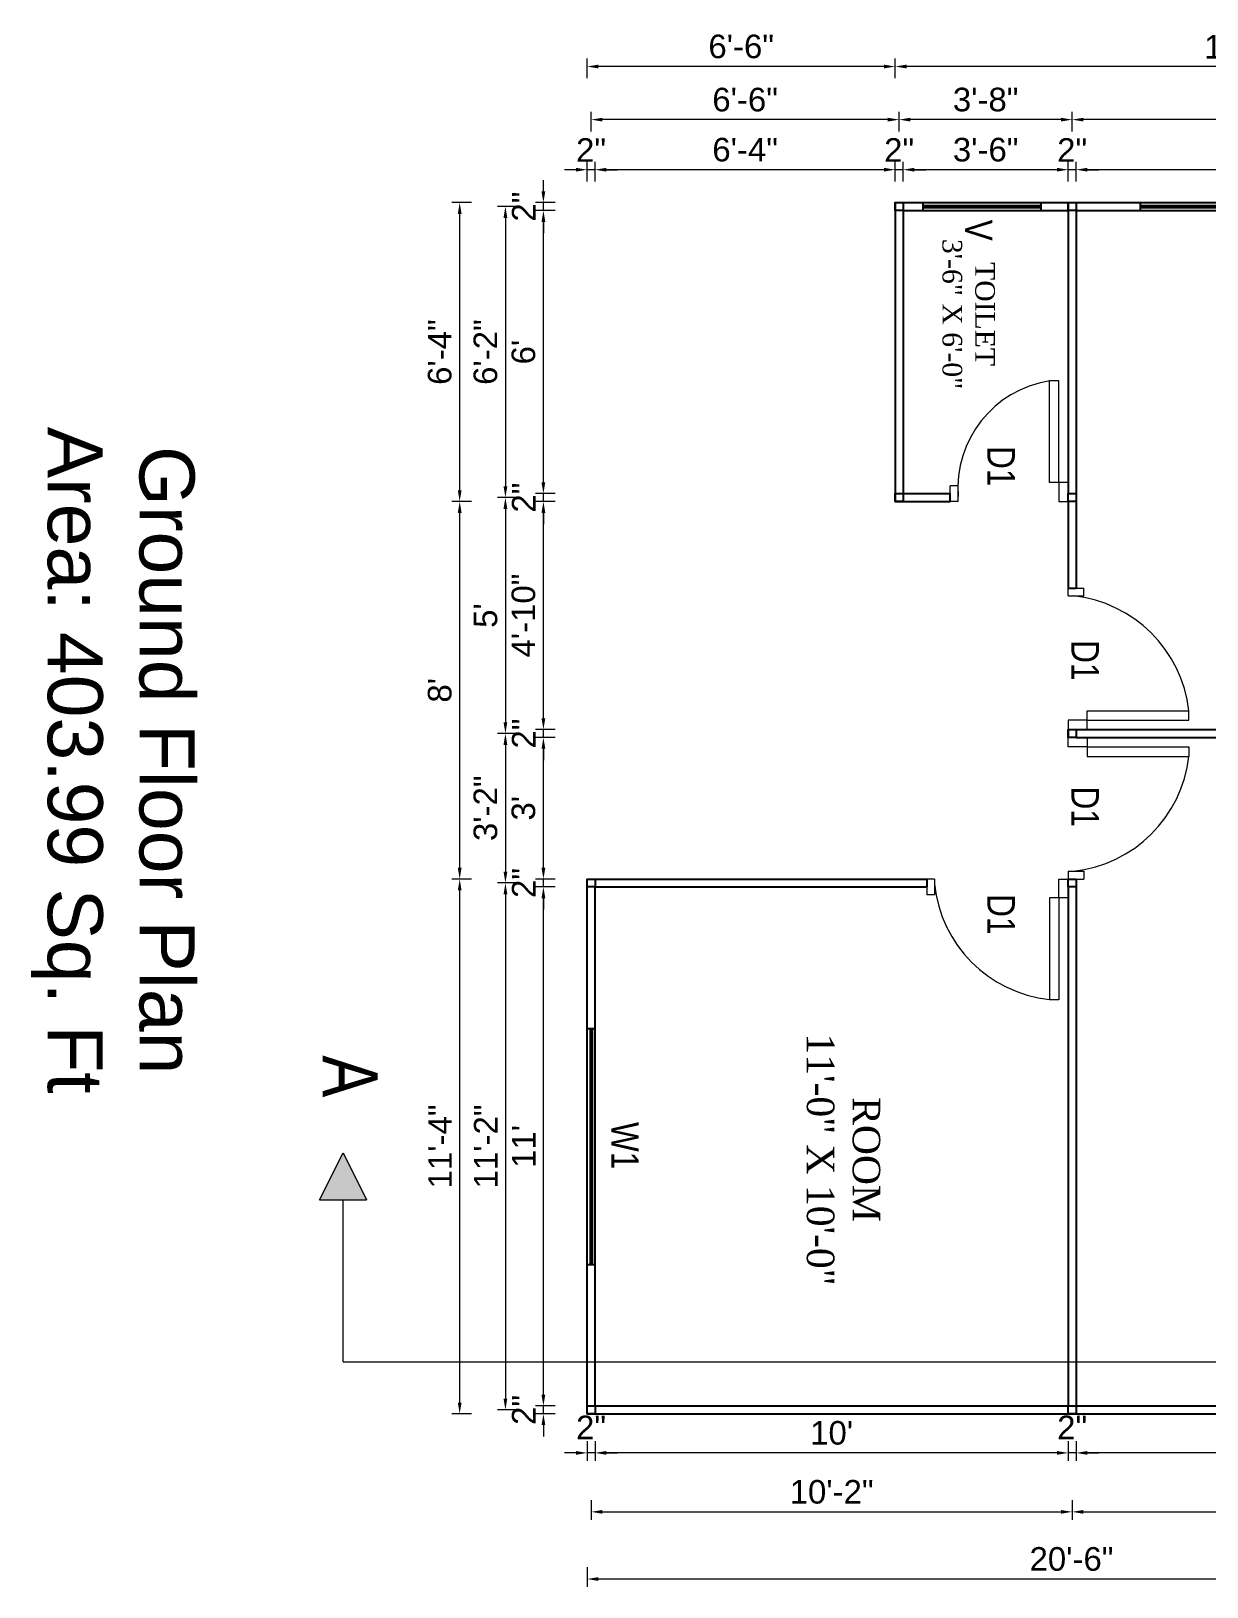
# Model space of a CAD drawing. Header units: inches. Extents: x 367408 to 389323, y -53247 to -41521.
# Drawn here: x 380458.1 to 380757.1, y -51882.3 to -51486.6 of the extents above; entities that cross this region are included whole.
import ezdxf

# ---------------------------------------------------------------- set-up
doc = ezdxf.new("R2010")
doc.units = ezdxf.units.IN
doc.header["$LTSCALE"] = 2
doc.header["$MEASUREMENT"] = 0
doc.header["$PDMODE"] = 34
doc.layers.get('0').update_dxf_attribs({"linetype": 'CONTINUOUS'})
doc.layers.get('DEFPOINTS').update_dxf_attribs({"color": 141, "linetype": 'CONTINUOUS'})
for name, color, linetype, lineweight in [('dimension', 160, 'CONTINUOUS', 15), ('OUTLINE', 1, 'CONTINUOUS', 25), ('steps', 253, 'CONTINUOUS', 20)]:
    doc.layers.add(name, color=color, linetype=linetype, lineweight=lineweight)
doc.styles.add('Lettring Text', font='arial.ttf')
doc.styles.get("Standard").update_dxf_attribs({"font": 'ARIALN.TTF'})
doc.dimstyles.new('Copy of Standard', dxfattribs={"dimtxt": 6, "dimasz": 2.875, "dimexe": 2, "dimexo": 4, "dimgap": 2, "dimtad": 1, "dimdec": 0, "dimrnd": 1, "dimzin": 0, "dimdsep": 46, "dimlunit": 4, "dimtxsty": 'Lettring Text', "dimcen": 0.1, "dimclrd": 7, "dimclre": 7, "dimclrt": 7, "dimazin": 0, "dimtfac": 0.645, "dimtdec": 0, "dimtmove": 1, "dimatfit": 0, "dimfxl": 3, "dimfxlon": 1, "dimtfillclr": 256, "dimtolj": 1, "dimtzin": 0, "dimlwd": -1, "dimlwe": -1, "dimarcsym": 2})

# ---------------------------------------------------------------- blocks, each defined once
blk = doc.blocks.new('*D1267')
at = {"layer": 'DEFPOINTS', "color": 0, "ltscale": 0.5, "transparency": 16777216}
for p in [(380588.36, -51836.26), (380599.48, -51836.26), (380599.48, -51838.26)]:
    blk.add_point(p, dxfattribs=at)
at = {"layer": 'steps', "color": 7, "ltscale": 0.5, "transparency": 16777216}
for p, q in [((380588.36, -51833.39), (380588.36, -51830.51)), ((380591.36, -51836.26), (380586.36, -51836.26)), ((380591.36, -51838.26), (380586.36, -51838.26)), ((380588.36, -51838.26), (380588.36, -51836.26)), ((380588.36, -51841.14), (380588.36, -51844.01))]:
    blk.add_line(p, q, dxfattribs=at)
for points in [[(380587.88, -51833.39), (380588.84, -51833.39), (380588.36, -51836.26)], [(380587.88, -51841.14), (380588.84, -51841.14), (380588.36, -51838.26)]]:
    blk.add_solid(points, dxfattribs=at)
at = {"layer": 'steps', "color": 7, "ltscale": 0.5, "transparency": 16777216, "insert": (380583.35, -51837.26), "char_height": 6, "attachment_point": 5, "rotation": 90, "style": 'Lettring Text'}
blk.add_mtext('\\A1;2"', dxfattribs=at)
blk = doc.blocks.new('*D1268')
at = {"layer": 'DEFPOINTS', "color": 0, "ltscale": 0.5, "transparency": 16777216}
for p in [(380588.36, -51704.26), (380599.48, -51704.26), (380599.48, -51836.26)]:
    blk.add_point(p, dxfattribs=at)
at = {"layer": 'steps', "color": 7, "ltscale": 0.5, "transparency": 16777216}
for p, q in [((380591.36, -51704.26), (380586.36, -51704.26)), ((380588.36, -51833.39), (380588.36, -51707.14)), ((380591.36, -51836.26), (380586.36, -51836.26))]:
    blk.add_line(p, q, dxfattribs=at)
for points in [[(380587.88, -51707.14), (380588.84, -51707.14), (380588.36, -51704.26)], [(380587.88, -51833.39), (380588.84, -51833.39), (380588.36, -51836.26)]]:
    blk.add_solid(points, dxfattribs=at)
at = {"layer": 'steps', "color": 7, "ltscale": 0.5, "transparency": 16777216, "insert": (380583.35, -51770.26), "char_height": 6, "attachment_point": 5, "rotation": 90, "style": 'Lettring Text'}
blk.add_mtext("\\A1;11'", dxfattribs=at)
blk = doc.blocks.new('*D1269')
at = {"layer": 'DEFPOINTS', "color": 0, "ltscale": 0.5, "transparency": 16777216}
for p in [(380588.36, -51702.26), (380599.48, -51702.26), (380599.48, -51704.26)]:
    blk.add_point(p, dxfattribs=at)
at = {"layer": 'steps', "color": 7, "ltscale": 0.5, "transparency": 16777216}
for p, q in [((380588.36, -51699.39), (380588.36, -51696.51)), ((380591.36, -51702.26), (380586.36, -51702.26)), ((380591.36, -51704.26), (380586.36, -51704.26)), ((380588.36, -51704.26), (380588.36, -51702.26)), ((380588.36, -51707.14), (380588.36, -51710.01))]:
    blk.add_line(p, q, dxfattribs=at)
for points in [[(380587.88, -51699.39), (380588.84, -51699.39), (380588.36, -51702.26)], [(380587.88, -51707.14), (380588.84, -51707.14), (380588.36, -51704.26)]]:
    blk.add_solid(points, dxfattribs=at)
at = {"layer": 'steps', "color": 7, "ltscale": 0.5, "transparency": 16777216, "insert": (380583.35, -51703.26), "char_height": 6, "attachment_point": 5, "rotation": 90, "style": 'Lettring Text'}
blk.add_mtext('\\A1;2"', dxfattribs=at)
blk = doc.blocks.new('*D1270')
at = {"layer": 'DEFPOINTS', "color": 0, "ltscale": 0.5, "transparency": 16777216}
for p in [(380588.36, -51666.26), (380721.83, -51666.26), (380599.48, -51702.26)]:
    blk.add_point(p, dxfattribs=at)
at = {"layer": 'steps', "color": 7, "ltscale": 0.5, "transparency": 16777216}
for p, q in [((380591.36, -51666.26), (380586.36, -51666.26)), ((380588.36, -51699.39), (380588.36, -51669.14)), ((380591.36, -51702.26), (380586.36, -51702.26))]:
    blk.add_line(p, q, dxfattribs=at)
for points in [[(380587.88, -51669.14), (380588.84, -51669.14), (380588.36, -51666.26)], [(380587.88, -51699.39), (380588.84, -51699.39), (380588.36, -51702.26)]]:
    blk.add_solid(points, dxfattribs=at)
at = {"layer": 'steps', "color": 7, "ltscale": 0.5, "transparency": 16777216, "insert": (380583.3, -51684.26), "char_height": 6, "attachment_point": 5, "rotation": 90, "style": 'Lettring Text'}
blk.add_mtext("\\A1;3'", dxfattribs=at)
blk = doc.blocks.new('*D1271')
at = {"layer": 'DEFPOINTS', "color": 0, "ltscale": 0.5, "transparency": 16777216}
for p in [(380588.36, -51664.26), (380721.83, -51664.26), (380721.83, -51666.26)]:
    blk.add_point(p, dxfattribs=at)
at = {"layer": 'steps', "color": 7, "ltscale": 0.5, "transparency": 16777216}
for p, q in [((380588.36, -51661.39), (380588.36, -51658.51)), ((380591.36, -51664.26), (380586.36, -51664.26)), ((380588.36, -51666.26), (380588.36, -51664.26)), ((380591.36, -51666.26), (380586.36, -51666.26)), ((380588.36, -51669.14), (380588.36, -51672.01))]:
    blk.add_line(p, q, dxfattribs=at)
for points in [[(380587.88, -51661.39), (380588.84, -51661.39), (380588.36, -51664.26)], [(380587.88, -51669.14), (380588.84, -51669.14), (380588.36, -51666.26)]]:
    blk.add_solid(points, dxfattribs=at)
at = {"layer": 'steps', "color": 7, "ltscale": 0.5, "transparency": 16777216, "insert": (380583.35, -51665.26), "char_height": 6, "attachment_point": 5, "rotation": 90, "style": 'Lettring Text'}
blk.add_mtext('\\A1;2"', dxfattribs=at)
blk = doc.blocks.new('*D1272')
at = {"layer": 'DEFPOINTS', "color": 0, "ltscale": 0.5, "transparency": 16777216}
for p in [(380588.36, -51606.26), (380677.83, -51606.26), (380721.83, -51664.26)]:
    blk.add_point(p, dxfattribs=at)
at = {"layer": 'steps', "color": 7, "ltscale": 0.5, "transparency": 16777216}
for p, q in [((380591.36, -51606.26), (380586.36, -51606.26)), ((380588.36, -51661.39), (380588.36, -51609.14)), ((380591.36, -51664.26), (380586.36, -51664.26))]:
    blk.add_line(p, q, dxfattribs=at)
for points in [[(380587.88, -51609.14), (380588.84, -51609.14), (380588.36, -51606.26)], [(380587.88, -51661.39), (380588.84, -51661.39), (380588.36, -51664.26)]]:
    blk.add_solid(points, dxfattribs=at)
at = {"layer": 'steps', "color": 7, "ltscale": 0.5, "transparency": 16777216, "insert": (380583.3, -51635.26), "char_height": 6, "attachment_point": 5, "rotation": 90, "style": 'Lettring Text'}
blk.add_mtext('\\A1;4\'-10"', dxfattribs=at)
blk = doc.blocks.new('*D1273')
at = {"layer": 'DEFPOINTS', "color": 0, "ltscale": 0.5, "transparency": 16777216}
for p in [(380588.36, -51604.26), (380677.83, -51604.26), (380677.83, -51606.26)]:
    blk.add_point(p, dxfattribs=at)
at = {"layer": 'steps', "color": 7, "ltscale": 0.5, "transparency": 16777216}
for p, q in [((380588.36, -51601.39), (380588.36, -51598.51)), ((380591.36, -51604.26), (380586.36, -51604.26)), ((380588.36, -51606.26), (380588.36, -51604.26)), ((380591.36, -51606.26), (380586.36, -51606.26)), ((380588.36, -51609.14), (380588.36, -51612.01))]:
    blk.add_line(p, q, dxfattribs=at)
for points in [[(380587.88, -51601.39), (380588.84, -51601.39), (380588.36, -51604.26)], [(380587.88, -51609.14), (380588.84, -51609.14), (380588.36, -51606.26)]]:
    blk.add_solid(points, dxfattribs=at)
at = {"layer": 'steps', "color": 7, "ltscale": 0.5, "transparency": 16777216, "insert": (380583.35, -51605.26), "char_height": 6, "attachment_point": 5, "rotation": 90, "style": 'Lettring Text'}
blk.add_mtext('\\A1;2"', dxfattribs=at)
blk = doc.blocks.new('*D1274')
at = {"layer": 'DEFPOINTS', "color": 0, "ltscale": 0.5, "transparency": 16777216}
for p in [(380588.36, -51532.26), (380677.83, -51532.26), (380677.83, -51604.26)]:
    blk.add_point(p, dxfattribs=at)
at = {"layer": 'steps', "color": 7, "ltscale": 0.5, "transparency": 16777216}
for p, q in [((380591.36, -51532.26), (380586.36, -51532.26)), ((380588.36, -51601.39), (380588.36, -51535.14)), ((380591.36, -51604.26), (380586.36, -51604.26))]:
    blk.add_line(p, q, dxfattribs=at)
for points in [[(380587.88, -51535.14), (380588.84, -51535.14), (380588.36, -51532.26)], [(380587.88, -51601.39), (380588.84, -51601.39), (380588.36, -51604.26)]]:
    blk.add_solid(points, dxfattribs=at)
at = {"layer": 'steps', "color": 7, "ltscale": 0.5, "transparency": 16777216, "insert": (380583.3, -51568.26), "char_height": 6, "attachment_point": 5, "rotation": 90, "style": 'Lettring Text'}
blk.add_mtext("\\A1;6'", dxfattribs=at)
blk = doc.blocks.new('*D1275')
at = {"layer": 'DEFPOINTS', "color": 0, "ltscale": 0.5, "transparency": 16777216}
for p in [(380588.36, -51530.26), (380677.83, -51530.26), (380677.83, -51532.26)]:
    blk.add_point(p, dxfattribs=at)
at = {"layer": 'steps', "color": 7, "ltscale": 0.5, "transparency": 16777216}
for p, q in [((380588.36, -51527.39), (380588.36, -51524.51)), ((380591.36, -51530.26), (380586.36, -51530.26)), ((380588.36, -51532.26), (380588.36, -51530.26)), ((380591.36, -51532.26), (380586.36, -51532.26)), ((380588.36, -51535.14), (380588.36, -51538.01))]:
    blk.add_line(p, q, dxfattribs=at)
for points in [[(380587.88, -51527.39), (380588.84, -51527.39), (380588.36, -51530.26)], [(380587.88, -51535.14), (380588.84, -51535.14), (380588.36, -51532.26)]]:
    blk.add_solid(points, dxfattribs=at)
at = {"layer": 'steps', "color": 7, "ltscale": 0.5, "transparency": 16777216, "insert": (380583.35, -51531.26), "char_height": 6, "attachment_point": 5, "rotation": 90, "style": 'Lettring Text'}
blk.add_mtext('\\A1;2"', dxfattribs=at)
blk = doc.blocks.new('*D1276')
at = {"layer": 'DEFPOINTS', "color": 0, "ltscale": 0.5, "transparency": 16777216}
for p in [(380678.83, -51531.26), (380578.7, -51605.26), (380678.83, -51605.26)]:
    blk.add_point(p, dxfattribs=at)
at = {"layer": 'steps', "color": 7, "ltscale": 0.5, "transparency": 16777216}
for p, q in [((380581.7, -51531.26), (380576.7, -51531.26)), ((380578.7, -51534.14), (380578.7, -51602.39)), ((380581.7, -51605.26), (380576.7, -51605.26))]:
    blk.add_line(p, q, dxfattribs=at)
for points in [[(380578.22, -51534.14), (380579.18, -51534.14), (380578.7, -51531.26)], [(380578.22, -51602.39), (380579.18, -51602.39), (380578.7, -51605.26)]]:
    blk.add_solid(points, dxfattribs=at)
at = {"layer": 'steps', "color": 7, "ltscale": 0.5, "transparency": 16777216, "insert": (380573.64, -51568.26), "char_height": 6, "attachment_point": 5, "rotation": 90, "style": 'Lettring Text'}
blk.add_mtext('\\A1;6\'-2"', dxfattribs=at)
blk = doc.blocks.new('*D1277')
at = {"layer": 'DEFPOINTS', "color": 0, "ltscale": 0.5, "transparency": 16777216}
for p in [(380678.83, -51605.26), (380578.7, -51665.26), (380722.83, -51665.26)]:
    blk.add_point(p, dxfattribs=at)
at = {"layer": 'steps', "color": 7, "ltscale": 0.5, "transparency": 16777216}
for p, q in [((380581.7, -51605.26), (380576.7, -51605.26)), ((380578.7, -51608.14), (380578.7, -51662.39)), ((380581.7, -51665.26), (380576.7, -51665.26))]:
    blk.add_line(p, q, dxfattribs=at)
for points in [[(380578.22, -51608.14), (380579.18, -51608.14), (380578.7, -51605.26)], [(380578.22, -51662.39), (380579.18, -51662.39), (380578.7, -51665.26)]]:
    blk.add_solid(points, dxfattribs=at)
at = {"layer": 'steps', "color": 7, "ltscale": 0.5, "transparency": 16777216, "insert": (380573.65, -51635.26), "char_height": 6, "attachment_point": 5, "rotation": 90, "style": 'Lettring Text'}
blk.add_mtext("\\A1;5'", dxfattribs=at)
blk = doc.blocks.new('*D1278')
at = {"layer": 'DEFPOINTS', "color": 0, "ltscale": 0.5, "transparency": 16777216}
for p in [(380722.83, -51665.26), (380578.7, -51703.26), (380722.83, -51703.26)]:
    blk.add_point(p, dxfattribs=at)
at = {"layer": 'steps', "color": 7, "ltscale": 0.5, "transparency": 16777216}
for p, q in [((380581.7, -51665.26), (380576.7, -51665.26)), ((380578.7, -51668.14), (380578.7, -51700.39)), ((380581.7, -51703.26), (380576.7, -51703.26))]:
    blk.add_line(p, q, dxfattribs=at)
for points in [[(380578.22, -51668.14), (380579.18, -51668.14), (380578.7, -51665.26)], [(380578.22, -51700.39), (380579.18, -51700.39), (380578.7, -51703.26)]]:
    blk.add_solid(points, dxfattribs=at)
at = {"layer": 'steps', "color": 7, "ltscale": 0.5, "transparency": 16777216, "insert": (380573.64, -51684.26), "char_height": 6, "attachment_point": 5, "rotation": 90, "style": 'Lettring Text'}
blk.add_mtext('\\A1;3\'-2"', dxfattribs=at)
blk = doc.blocks.new('*D1279')
at = {"layer": 'DEFPOINTS', "color": 0, "ltscale": 0.5, "transparency": 16777216}
for p in [(380722.83, -51703.26), (380578.7, -51837.26), (380600.48, -51837.26)]:
    blk.add_point(p, dxfattribs=at)
at = {"layer": 'steps', "color": 7, "ltscale": 0.5, "transparency": 16777216}
for p, q in [((380581.7, -51703.26), (380576.7, -51703.26)), ((380578.7, -51706.14), (380578.7, -51834.39)), ((380581.7, -51837.26), (380576.7, -51837.26))]:
    blk.add_line(p, q, dxfattribs=at)
for points in [[(380578.22, -51706.14), (380579.18, -51706.14), (380578.7, -51703.26)], [(380578.22, -51834.39), (380579.18, -51834.39), (380578.7, -51837.26)]]:
    blk.add_solid(points, dxfattribs=at)
at = {"layer": 'steps', "color": 7, "ltscale": 0.5, "transparency": 16777216, "insert": (380573.69, -51770.26), "char_height": 6, "attachment_point": 5, "rotation": 90, "style": 'Lettring Text'}
blk.add_mtext('\\A1;11\'-2"', dxfattribs=at)
blk = doc.blocks.new('*D1280')
at = {"layer": 'DEFPOINTS', "color": 0, "ltscale": 0.5, "transparency": 16777216}
for p in [(380567.07, -51702.26), (380599.48, -51702.26), (380599.48, -51838.26)]:
    blk.add_point(p, dxfattribs=at)
at = {"layer": 'steps', "color": 7, "ltscale": 0.5, "transparency": 16777216}
for p, q in [((380570.07, -51702.26), (380565.07, -51702.26)), ((380567.07, -51835.39), (380567.07, -51705.14)), ((380570.07, -51838.26), (380565.07, -51838.26))]:
    blk.add_line(p, q, dxfattribs=at)
for points in [[(380566.59, -51705.14), (380567.55, -51705.14), (380567.07, -51702.26)], [(380566.59, -51835.39), (380567.55, -51835.39), (380567.07, -51838.26)]]:
    blk.add_solid(points, dxfattribs=at)
at = {"layer": 'steps', "color": 7, "ltscale": 0.5, "transparency": 16777216, "insert": (380562.06, -51770.26), "char_height": 6, "attachment_point": 5, "rotation": 90, "style": 'Lettring Text'}
blk.add_mtext('\\A1;11\'-4"', dxfattribs=at)
blk = doc.blocks.new('*D1281')
at = {"layer": 'DEFPOINTS', "color": 0, "ltscale": 0.5, "transparency": 16777216}
for p in [(380567.07, -51606.26), (380677.83, -51606.26), (380599.48, -51702.26)]:
    blk.add_point(p, dxfattribs=at)
at = {"layer": 'steps', "color": 7, "ltscale": 0.5, "transparency": 16777216}
for p, q in [((380570.07, -51606.26), (380565.07, -51606.26)), ((380567.07, -51699.39), (380567.07, -51609.14)), ((380570.07, -51702.26), (380565.07, -51702.26))]:
    blk.add_line(p, q, dxfattribs=at)
for points in [[(380566.59, -51609.14), (380567.55, -51609.14), (380567.07, -51606.26)], [(380566.59, -51699.39), (380567.55, -51699.39), (380567.07, -51702.26)]]:
    blk.add_solid(points, dxfattribs=at)
at = {"layer": 'steps', "color": 7, "ltscale": 0.5, "transparency": 16777216, "insert": (380562.01, -51654.26), "char_height": 6, "attachment_point": 5, "rotation": 90, "style": 'Lettring Text'}
blk.add_mtext("\\A1;8'", dxfattribs=at)
blk = doc.blocks.new('*D1282')
at = {"layer": 'DEFPOINTS', "color": 0, "ltscale": 0.5, "transparency": 16777216}
for p in [(380567.07, -51530.26), (380677.83, -51530.26), (380677.83, -51606.26)]:
    blk.add_point(p, dxfattribs=at)
at = {"layer": 'steps', "color": 7, "ltscale": 0.5, "transparency": 16777216}
for p, q in [((380570.07, -51530.26), (380565.07, -51530.26)), ((380567.07, -51603.39), (380567.07, -51533.14)), ((380570.07, -51606.26), (380565.07, -51606.26))]:
    blk.add_line(p, q, dxfattribs=at)
for points in [[(380566.59, -51533.14), (380567.55, -51533.14), (380567.07, -51530.26)], [(380566.59, -51603.39), (380567.55, -51603.39), (380567.07, -51606.26)]]:
    blk.add_solid(points, dxfattribs=at)
at = {"layer": 'steps', "color": 7, "ltscale": 0.5, "transparency": 16777216, "insert": (380562.01, -51568.26), "char_height": 6, "attachment_point": 5, "rotation": 90, "style": 'Lettring Text'}
blk.add_mtext('\\A1;6\'-4"', dxfattribs=at)
blk = doc.blocks.new('*D1284')
at = {"layer": 'DEFPOINTS', "color": 0, "ltscale": 0.5, "transparency": 16777216}
for p in [(380723.83, -51521.88), (380723.83, -51530.26), (380843.83, -51530.26)]:
    blk.add_point(p, dxfattribs=at)
at = {"layer": 'steps', "color": 7, "ltscale": 0.5, "transparency": 16777216}
for p, q in [((380723.83, -51524.88), (380723.83, -51519.88)), ((380840.95, -51521.88), (380726.7, -51521.88)), ((380843.83, -51524.88), (380843.83, -51519.88))]:
    blk.add_line(p, q, dxfattribs=at)
for points in [[(380726.7, -51521.4), (380726.7, -51522.36), (380723.83, -51521.88)], [(380840.95, -51521.4), (380840.95, -51522.36), (380843.83, -51521.88)]]:
    blk.add_solid(points, dxfattribs=at)
at = {"layer": 'steps', "color": 7, "ltscale": 0.5, "transparency": 16777216, "insert": (380783.83, -51516.82), "char_height": 6, "attachment_point": 5, "style": 'Lettring Text'}
blk.add_mtext("\\A1;10'", dxfattribs=at)
blk = doc.blocks.new('*D1285')
at = {"layer": 'DEFPOINTS', "color": 0, "ltscale": 0.5, "transparency": 16777216}
for p in [(380721.83, -51521.88), (380721.83, -51530.26), (380723.83, -51530.26)]:
    blk.add_point(p, dxfattribs=at)
at = {"layer": 'steps', "color": 7, "ltscale": 0.5, "transparency": 16777216}
for p, q in [((380718.95, -51521.88), (380716.08, -51521.88)), ((380721.83, -51524.88), (380721.83, -51519.88)), ((380723.83, -51521.88), (380721.83, -51521.88)), ((380723.83, -51524.88), (380723.83, -51519.88)), ((380726.7, -51521.88), (380729.58, -51521.88))]:
    blk.add_line(p, q, dxfattribs=at)
for points in [[(380718.95, -51521.4), (380718.95, -51522.36), (380721.83, -51521.88)], [(380726.7, -51521.4), (380726.7, -51522.36), (380723.83, -51521.88)]]:
    blk.add_solid(points, dxfattribs=at)
at = {"layer": 'steps', "color": 7, "ltscale": 0.5, "transparency": 16777216, "insert": (380722.83, -51516.87), "char_height": 6, "attachment_point": 5, "style": 'Lettring Text'}
blk.add_mtext('\\A1;2"', dxfattribs=at)
blk = doc.blocks.new('*D1286')
at = {"layer": 'DEFPOINTS', "color": 0, "ltscale": 0.5, "transparency": 16777216}
for p in [(380679.83, -51521.88), (380679.83, -51530.26), (380721.83, -51530.26)]:
    blk.add_point(p, dxfattribs=at)
at = {"layer": 'steps', "color": 7, "ltscale": 0.5, "transparency": 16777216}
for p, q in [((380679.83, -51524.88), (380679.83, -51519.88)), ((380718.95, -51521.88), (380682.7, -51521.88)), ((380721.83, -51524.88), (380721.83, -51519.88))]:
    blk.add_line(p, q, dxfattribs=at)
for points in [[(380682.7, -51521.4), (380682.7, -51522.36), (380679.83, -51521.88)], [(380718.95, -51521.4), (380718.95, -51522.36), (380721.83, -51521.88)]]:
    blk.add_solid(points, dxfattribs=at)
at = {"layer": 'steps', "color": 7, "ltscale": 0.5, "transparency": 16777216, "insert": (380700.83, -51516.82), "char_height": 6, "attachment_point": 5, "style": 'Lettring Text'}
blk.add_mtext('\\A1;3\'-6"', dxfattribs=at)
blk = doc.blocks.new('*D1287')
at = {"layer": 'DEFPOINTS', "color": 0, "ltscale": 0.5, "transparency": 16777216}
for p in [(380677.83, -51521.88), (380677.83, -51530.26), (380679.83, -51530.26)]:
    blk.add_point(p, dxfattribs=at)
at = {"layer": 'steps', "color": 7, "ltscale": 0.5, "transparency": 16777216}
for p, q in [((380674.95, -51521.88), (380672.08, -51521.88)), ((380677.83, -51524.88), (380677.83, -51519.88)), ((380679.83, -51521.88), (380677.83, -51521.88)), ((380679.83, -51524.88), (380679.83, -51519.88)), ((380682.7, -51521.88), (380685.58, -51521.88))]:
    blk.add_line(p, q, dxfattribs=at)
for points in [[(380674.95, -51521.4), (380674.95, -51522.36), (380677.83, -51521.88)], [(380682.7, -51521.4), (380682.7, -51522.36), (380679.83, -51521.88)]]:
    blk.add_solid(points, dxfattribs=at)
at = {"layer": 'steps', "color": 7, "ltscale": 0.5, "transparency": 16777216, "insert": (380678.83, -51516.87), "char_height": 6, "attachment_point": 5, "style": 'Lettring Text'}
blk.add_mtext('\\A1;2"', dxfattribs=at)
blk = doc.blocks.new('*D1288')
at = {"layer": 'DEFPOINTS', "color": 0, "ltscale": 0.5, "transparency": 16777216}
for p in [(380601.48, -51521.88), (380677.83, -51530.26), (380601.48, -51702.26)]:
    blk.add_point(p, dxfattribs=at)
at = {"layer": 'steps', "color": 7, "ltscale": 0.5, "transparency": 16777216}
for p, q in [((380601.48, -51524.88), (380601.48, -51519.88)), ((380674.95, -51521.88), (380604.36, -51521.88)), ((380677.83, -51524.88), (380677.83, -51519.88))]:
    blk.add_line(p, q, dxfattribs=at)
for points in [[(380604.36, -51521.4), (380604.36, -51522.36), (380601.48, -51521.88)], [(380674.95, -51521.4), (380674.95, -51522.36), (380677.83, -51521.88)]]:
    blk.add_solid(points, dxfattribs=at)
at = {"layer": 'steps', "color": 7, "ltscale": 0.5, "transparency": 16777216, "insert": (380639.66, -51516.82), "char_height": 6, "attachment_point": 5, "style": 'Lettring Text'}
blk.add_mtext('\\A1;6\'-4"', dxfattribs=at)
blk = doc.blocks.new('*D1289')
at = {"layer": 'DEFPOINTS', "color": 0, "ltscale": 0.5, "transparency": 16777216}
for p in [(380599.48, -51521.88), (380599.48, -51702.26), (380601.48, -51702.26)]:
    blk.add_point(p, dxfattribs=at)
at = {"layer": 'steps', "color": 7, "ltscale": 0.5, "transparency": 16777216}
for p, q in [((380596.61, -51521.88), (380593.73, -51521.88)), ((380599.48, -51524.88), (380599.48, -51519.88)), ((380601.48, -51521.88), (380599.48, -51521.88)), ((380601.48, -51524.88), (380601.48, -51519.88)), ((380604.36, -51521.88), (380607.23, -51521.88))]:
    blk.add_line(p, q, dxfattribs=at)
for points in [[(380596.61, -51521.4), (380596.61, -51522.36), (380599.48, -51521.88)], [(380604.36, -51521.4), (380604.36, -51522.36), (380601.48, -51521.88)]]:
    blk.add_solid(points, dxfattribs=at)
at = {"layer": 'steps', "color": 7, "ltscale": 0.5, "transparency": 16777216, "insert": (380600.48, -51516.87), "char_height": 6, "attachment_point": 5, "style": 'Lettring Text'}
blk.add_mtext('\\A1;2"', dxfattribs=at)
blk = doc.blocks.new('*D1290')
at = {"layer": 'DEFPOINTS', "color": 0, "ltscale": 0.5, "transparency": 16777216}
for p in [(380722.83, -51509.15), (380722.83, -51531.26), (380844.83, -51531.26)]:
    blk.add_point(p, dxfattribs=at)
at = {"layer": 'steps', "color": 7, "ltscale": 0.5, "transparency": 16777216}
for p, q in [((380722.83, -51512.15), (380722.83, -51507.15)), ((380844.83, -51512.15), (380844.83, -51507.15)), ((380841.95, -51509.15), (380725.7, -51509.15))]:
    blk.add_line(p, q, dxfattribs=at)
for points in [[(380725.7, -51508.67), (380725.7, -51509.63), (380722.83, -51509.15)], [(380841.95, -51508.67), (380841.95, -51509.63), (380844.83, -51509.15)]]:
    blk.add_solid(points, dxfattribs=at)
at = {"layer": 'steps', "color": 7, "ltscale": 0.5, "transparency": 16777216, "insert": (380783.83, -51504.09), "char_height": 6, "attachment_point": 5, "style": 'Lettring Text'}
blk.add_mtext('\\A1;10\'-2"', dxfattribs=at)
blk = doc.blocks.new('*D1291')
at = {"layer": 'DEFPOINTS', "color": 0, "ltscale": 0.5, "transparency": 16777216}
for p in [(380678.83, -51509.15), (380678.83, -51531.26), (380722.83, -51531.26)]:
    blk.add_point(p, dxfattribs=at)
at = {"layer": 'steps', "color": 7, "ltscale": 0.5, "transparency": 16777216}
for p, q in [((380678.83, -51512.15), (380678.83, -51507.15)), ((380722.83, -51512.15), (380722.83, -51507.15)), ((380719.95, -51509.15), (380681.7, -51509.15))]:
    blk.add_line(p, q, dxfattribs=at)
for points in [[(380681.7, -51508.67), (380681.7, -51509.63), (380678.83, -51509.15)], [(380719.95, -51508.67), (380719.95, -51509.63), (380722.83, -51509.15)]]:
    blk.add_solid(points, dxfattribs=at)
at = {"layer": 'steps', "color": 7, "ltscale": 0.5, "transparency": 16777216, "insert": (380700.83, -51504.08), "char_height": 6, "attachment_point": 5, "style": 'Lettring Text'}
blk.add_mtext('\\A1;3\'-8"', dxfattribs=at)
blk = doc.blocks.new('*D1292')
at = {"layer": 'DEFPOINTS', "color": 0, "ltscale": 0.5, "transparency": 16777216}
for p in [(380600.48, -51509.15), (380678.83, -51531.26), (380600.48, -51703.26)]:
    blk.add_point(p, dxfattribs=at)
at = {"layer": 'steps', "color": 7, "ltscale": 0.5, "transparency": 16777216}
for p, q in [((380600.48, -51512.15), (380600.48, -51507.15)), ((380678.83, -51512.15), (380678.83, -51507.15)), ((380675.95, -51509.15), (380603.36, -51509.15))]:
    blk.add_line(p, q, dxfattribs=at)
for points in [[(380603.36, -51508.67), (380603.36, -51509.63), (380600.48, -51509.15)], [(380675.95, -51508.67), (380675.95, -51509.63), (380678.83, -51509.15)]]:
    blk.add_solid(points, dxfattribs=at)
at = {"layer": 'steps', "color": 7, "ltscale": 0.5, "transparency": 16777216, "insert": (380639.66, -51504.09), "char_height": 6, "attachment_point": 5, "style": 'Lettring Text'}
blk.add_mtext('\\A1;6\'-6"', dxfattribs=at)
blk = doc.blocks.new('*D1293')
at = {"layer": 'DEFPOINTS', "color": 0, "ltscale": 0.5, "transparency": 16777216}
for p in [(380677.83, -51495.64), (380677.83, -51530.26), (380845.83, -51530.26)]:
    blk.add_point(p, dxfattribs=at)
at = {"layer": 'steps', "color": 7, "ltscale": 0.5, "transparency": 16777216}
for p, q in [((380677.83, -51498.64), (380677.83, -51493.64)), ((380845.83, -51498.64), (380845.83, -51493.64)), ((380842.95, -51495.64), (380680.7, -51495.64))]:
    blk.add_line(p, q, dxfattribs=at)
for points in [[(380680.7, -51495.16), (380680.7, -51496.12), (380677.83, -51495.64)], [(380842.95, -51495.16), (380842.95, -51496.12), (380845.83, -51495.64)]]:
    blk.add_solid(points, dxfattribs=at)
at = {"layer": 'steps', "color": 7, "ltscale": 0.5, "transparency": 16777216, "insert": (380761.83, -51490.63), "char_height": 6, "attachment_point": 5, "style": 'Lettring Text'}
blk.add_mtext("\\A1;14'", dxfattribs=at)
blk = doc.blocks.new('*D1294')
at = {"layer": 'DEFPOINTS', "color": 0, "ltscale": 0.5, "transparency": 16777216}
for p in [(380599.48, -51495.64), (380677.83, -51530.26), (380599.48, -51702.26)]:
    blk.add_point(p, dxfattribs=at)
at = {"layer": 'steps', "color": 7, "ltscale": 0.5, "transparency": 16777216}
for p, q in [((380599.48, -51498.64), (380599.48, -51493.64)), ((380677.83, -51498.64), (380677.83, -51493.64)), ((380674.95, -51495.64), (380602.36, -51495.64))]:
    blk.add_line(p, q, dxfattribs=at)
for points in [[(380602.36, -51495.16), (380602.36, -51496.12), (380599.48, -51495.64)], [(380674.95, -51495.16), (380674.95, -51496.12), (380677.83, -51495.64)]]:
    blk.add_solid(points, dxfattribs=at)
at = {"layer": 'steps', "color": 7, "ltscale": 0.5, "transparency": 16777216, "insert": (380638.66, -51490.57), "char_height": 6, "attachment_point": 5, "style": 'Lettring Text'}
blk.add_mtext('\\A1;6\'-6"', dxfattribs=at)
blk = doc.blocks.new('*D1296')
at = {"layer": 'DEFPOINTS', "color": 0, "ltscale": 0.5, "transparency": 16777216}
for p in [(380723.83, -51838.26), (380843.83, -51838.26), (380723.83, -51848.2)]:
    blk.add_point(p, dxfattribs=at)
at = {"layer": 'steps', "color": 7, "ltscale": 0.5, "transparency": 16777216}
for p, q in [((380723.83, -51845.2), (380723.83, -51850.2)), ((380843.83, -51845.2), (380843.83, -51850.2)), ((380840.95, -51848.2), (380726.7, -51848.2))]:
    blk.add_line(p, q, dxfattribs=at)
for points in [[(380726.7, -51847.72), (380726.7, -51848.68), (380723.83, -51848.2)], [(380840.95, -51847.72), (380840.95, -51848.68), (380843.83, -51848.2)]]:
    blk.add_solid(points, dxfattribs=at)
at = {"layer": 'steps', "color": 7, "ltscale": 0.5, "transparency": 16777216, "insert": (380783.83, -51843.13), "char_height": 6, "attachment_point": 5, "style": 'Lettring Text'}
blk.add_mtext("\\A1;10'", dxfattribs=at)
blk = doc.blocks.new('*D1297')
at = {"layer": 'DEFPOINTS', "color": 0, "ltscale": 0.5, "transparency": 16777216}
for p in [(380721.83, -51838.26), (380723.83, -51838.26), (380721.83, -51848.2)]:
    blk.add_point(p, dxfattribs=at)
at = {"layer": 'steps', "color": 7, "ltscale": 0.5, "transparency": 16777216}
for p, q in [((380721.83, -51845.2), (380721.83, -51850.2)), ((380723.83, -51845.2), (380723.83, -51850.2)), ((380718.95, -51848.2), (380716.08, -51848.2)), ((380723.83, -51848.2), (380721.83, -51848.2)), ((380726.7, -51848.2), (380729.58, -51848.2))]:
    blk.add_line(p, q, dxfattribs=at)
for points in [[(380718.95, -51847.72), (380718.95, -51848.68), (380721.83, -51848.2)], [(380726.7, -51847.72), (380726.7, -51848.68), (380723.83, -51848.2)]]:
    blk.add_solid(points, dxfattribs=at)
at = {"layer": 'steps', "color": 7, "ltscale": 0.5, "transparency": 16777216, "insert": (380722.83, -51841.72), "char_height": 6, "attachment_point": 5, "style": 'Lettring Text'}
blk.add_mtext('\\A1;2"', dxfattribs=at)
blk = doc.blocks.new('*D1298')
at = {"layer": 'DEFPOINTS', "color": 0, "ltscale": 0.5, "transparency": 16777216}
for p in [(380601.48, -51838.26), (380721.83, -51838.26), (380601.48, -51848.2)]:
    blk.add_point(p, dxfattribs=at)
at = {"layer": 'steps', "color": 7, "ltscale": 0.5, "transparency": 16777216}
for p, q in [((380601.48, -51845.2), (380601.48, -51850.2)), ((380721.83, -51845.2), (380721.83, -51850.2)), ((380718.95, -51848.2), (380604.36, -51848.2))]:
    blk.add_line(p, q, dxfattribs=at)
for points in [[(380604.36, -51847.72), (380604.36, -51848.68), (380601.48, -51848.2)], [(380718.95, -51847.72), (380718.95, -51848.68), (380721.83, -51848.2)]]:
    blk.add_solid(points, dxfattribs=at)
at = {"layer": 'steps', "color": 7, "ltscale": 0.5, "transparency": 16777216, "insert": (380661.66, -51843.13), "char_height": 6, "attachment_point": 5, "style": 'Lettring Text'}
blk.add_mtext("\\A1;10'", dxfattribs=at)
blk = doc.blocks.new('*D1299')
at = {"layer": 'DEFPOINTS', "color": 0, "ltscale": 0.5, "transparency": 16777216}
for p in [(380599.48, -51838.26), (380601.48, -51838.26), (380599.48, -51848.2)]:
    blk.add_point(p, dxfattribs=at)
at = {"layer": 'steps', "color": 7, "ltscale": 0.5, "transparency": 16777216}
for p, q in [((380599.48, -51845.2), (380599.48, -51850.2)), ((380601.48, -51845.2), (380601.48, -51850.2)), ((380596.61, -51848.2), (380593.73, -51848.2)), ((380601.48, -51848.2), (380599.48, -51848.2)), ((380604.36, -51848.2), (380607.23, -51848.2))]:
    blk.add_line(p, q, dxfattribs=at)
for points in [[(380596.61, -51847.72), (380596.61, -51848.68), (380599.48, -51848.2)], [(380604.36, -51847.72), (380604.36, -51848.68), (380601.48, -51848.2)]]:
    blk.add_solid(points, dxfattribs=at)
at = {"layer": 'steps', "color": 7, "ltscale": 0.5, "transparency": 16777216, "insert": (380600.48, -51841.72), "char_height": 6, "attachment_point": 5, "style": 'Lettring Text'}
blk.add_mtext('\\A1;2"', dxfattribs=at)
blk = doc.blocks.new('*D1300')
at = {"layer": 'DEFPOINTS', "color": 0, "ltscale": 0.5, "transparency": 16777216}
for p in [(380600.48, -51837.26), (380722.83, -51837.26), (380722.83, -51863.19)]:
    blk.add_point(p, dxfattribs=at)
at = {"layer": 'steps', "color": 7, "ltscale": 0.5, "transparency": 16777216}
for p, q in [((380600.48, -51860.19), (380600.48, -51865.19)), ((380603.36, -51863.19), (380719.95, -51863.19)), ((380722.83, -51860.19), (380722.83, -51865.19))]:
    blk.add_line(p, q, dxfattribs=at)
for points in [[(380603.36, -51862.71), (380603.36, -51863.67), (380600.48, -51863.19)], [(380719.95, -51862.71), (380719.95, -51863.67), (380722.83, -51863.19)]]:
    blk.add_solid(points, dxfattribs=at)
at = {"layer": 'steps', "color": 7, "ltscale": 0.5, "transparency": 16777216, "insert": (380661.66, -51858.13), "char_height": 6, "attachment_point": 5, "style": 'Lettring Text'}
blk.add_mtext('\\A1;10\'-2"', dxfattribs=at)
blk = doc.blocks.new('*D1301')
at = {"layer": 'DEFPOINTS', "color": 0, "ltscale": 0.5, "transparency": 16777216}
for p in [(380722.83, -51837.26), (380844.83, -51837.26), (380844.83, -51863.19)]:
    blk.add_point(p, dxfattribs=at)
at = {"layer": 'steps', "color": 7, "ltscale": 0.5, "transparency": 16777216}
for p, q in [((380722.83, -51860.19), (380722.83, -51865.19)), ((380725.7, -51863.19), (380841.95, -51863.19)), ((380844.83, -51860.19), (380844.83, -51865.19))]:
    blk.add_line(p, q, dxfattribs=at)
for points in [[(380725.7, -51862.71), (380725.7, -51863.67), (380722.83, -51863.19)], [(380841.95, -51862.71), (380841.95, -51863.67), (380844.83, -51863.19)]]:
    blk.add_solid(points, dxfattribs=at)
at = {"layer": 'steps', "color": 7, "ltscale": 0.5, "transparency": 16777216, "insert": (380783.83, -51858.13), "char_height": 6, "attachment_point": 5, "style": 'Lettring Text'}
blk.add_mtext('\\A1;10\'-2"', dxfattribs=at)
blk = doc.blocks.new('*D1302')
at = {"layer": 'DEFPOINTS', "color": 0, "ltscale": 0.5, "transparency": 16777216}
for p in [(380599.48, -51838.26), (380845.83, -51838.26), (380599.48, -51880.27)]:
    blk.add_point(p, dxfattribs=at)
at = {"layer": 'steps', "color": 7, "ltscale": 0.5, "transparency": 16777216}
for p, q in [((380599.48, -51877.27), (380599.48, -51882.27)), ((380845.83, -51877.27), (380845.83, -51882.27)), ((380842.95, -51880.27), (380602.36, -51880.27))]:
    blk.add_line(p, q, dxfattribs=at)
for points in [[(380602.36, -51879.79), (380602.36, -51880.75), (380599.48, -51880.27)], [(380842.95, -51879.79), (380842.95, -51880.75), (380845.83, -51880.27)]]:
    blk.add_solid(points, dxfattribs=at)
at = {"layer": 'steps', "color": 7, "ltscale": 0.5, "transparency": 16777216, "insert": (380722.66, -51875.2), "char_height": 6, "attachment_point": 5, "style": 'Lettring Text'}
blk.add_mtext('\\A1;20\'-6"', dxfattribs=at)

msp = doc.modelspace()

# ---------------------------------------------------------------- hatches: boundary and pattern name
at = {"linetype": 'ByBlock', "lineweight": 5}
msp.add_hatch(color=7, dxfattribs=at).paths.add_polyline_path([(380537.4, -51771.88), (380531.4, -51783.88), (380543.4, -51783.88)])

# ---------------------------------------------------------------- linework, layer by layer
at = {"color": 7, "linetype": 'ByBlock', "lineweight": 5}
for p, q in [((380531.4, -51783.88), (380537.4, -51771.88)), ((380537.4, -51771.88), (380543.4, -51783.88)), ((380531.4, -51783.88), (380543.4, -51783.88)), ((380537.4, -51825.05), (380537.4, -51783.88)), ((380537.4, -51825.05), (380908.13, -51825.05))]:
    msp.add_line(p, q, dxfattribs=at)
at = {"layer": 'dimension', "ltscale": 7}
for p, q in [((380717.03, -51601.46), (380717.03, -51575.58)), ((380719.43, -51575.58), (380717.03, -51575.58)), ((380719.43, -51601.46), (380719.43, -51575.58)), ((380719.43, -51601.46), (380717.03, -51601.46)), ((380721.83, -51601.46), (380719.43, -51601.46)), ((380719.43, -51601.46), (380719.43, -51606.26)), ((380721.83, -51606.26), (380721.83, -51601.46)), ((380693.83, -51602.26), (380691.83, -51602.26)), ((380691.83, -51606.26), (380691.83, -51602.26)), ((380693.83, -51606.26), (380693.83, -51602.26)), ((380693.83, -51606.26), (380691.83, -51606.26)), ((380719.43, -51606.26), (380721.83, -51606.26)), ((380721.83, -51630.26), (380721.83, -51628.26)), ((380721.83, -51628.26), (380725.83, -51628.26)), ((380725.83, -51630.26), (380725.83, -51628.26)), ((380721.83, -51630.26), (380725.83, -51630.26)), ((380726.63, -51659.46), (380752.5, -51659.46)), ((380726.63, -51661.86), (380726.63, -51659.46)), ((380752.5, -51661.86), (380752.5, -51659.46)), ((380726.63, -51661.86), (380721.83, -51661.86)), ((380721.83, -51661.86), (380721.83, -51664.26)), ((380721.83, -51664.26), (380726.63, -51664.26)), ((380726.63, -51661.86), (380752.5, -51661.86)), ((380726.63, -51664.26), (380726.63, -51661.86)), ((380721.83, -51668.66), (380721.83, -51666.26)), ((380721.83, -51666.26), (380726.63, -51666.26)), ((380726.63, -51668.66), (380721.83, -51668.66)), ((380726.63, -51666.26), (380726.63, -51668.66)), ((380726.63, -51668.66), (380752.5, -51668.66)), ((380726.63, -51668.66), (380726.63, -51671.06)), ((380752.5, -51668.66), (380752.5, -51671.06)), ((380726.63, -51671.06), (380752.5, -51671.06)), ((380721.83, -51700.26), (380725.83, -51700.26)), ((380721.83, -51700.26), (380721.83, -51702.26)), ((380725.83, -51700.26), (380725.83, -51702.26)), ((380687.83, -51702.26), (380685.83, -51702.26)), ((380685.83, -51702.26), (380685.83, -51706.26)), ((380687.83, -51702.26), (380687.83, -51706.26)), ((380719.43, -51707.06), (380719.43, -51702.26)), ((380719.43, -51702.26), (380721.83, -51702.26)), ((380721.83, -51702.26), (380721.83, -51707.06)), ((380721.83, -51702.26), (380725.83, -51702.26)), ((380687.83, -51706.26), (380685.83, -51706.26)), ((380717.03, -51707.06), (380717.03, -51732.94)), ((380719.43, -51707.06), (380717.03, -51707.06)), ((380719.43, -51707.06), (380719.43, -51732.94)), ((380721.83, -51707.06), (380719.43, -51707.06)), ((380719.43, -51732.94), (380717.03, -51732.94))]:
    msp.add_line(p, q, dxfattribs=at)
for centre, radius, start, end in [((380721.42, -51602.9), 27.67, 99.1337, 184.3044), ((380719.65, -51663.14), 33.06, 6.3827, 84.0013), ((380719.65, -51667.39), 33.06, 275.9987, 353.6173), ((380720.7, -51700.08), 33.06, 185.9987, 263.6173)]:
    msp.add_arc(centre, radius, start, end, dxfattribs=at)
at = {"layer": 'OUTLINE'}
for p, q in [((380677.83, -51530.26), (380677.83, -51606.26)), ((380677.83, -51530.26), (380721.83, -51530.26)), ((380684.83, -51530.26), (380684.83, -51532.26)), ((380714.83, -51530.26), (380714.83, -51532.26)), ((380721.83, -51530.26), (380845.83, -51530.26)), ((380721.83, -51530.26), (380721.83, -51604.26)), ((380740.13, -51530.26), (380740.13, -51532.26)), ((380679.83, -51532.26), (380679.83, -51604.26)), ((380679.83, -51532.26), (380721.83, -51532.26)), ((380684.83, -51531.01), (380714.83, -51531.01)), ((380684.83, -51531.51), (380714.83, -51531.51)), ((380723.83, -51532.26), (380843.83, -51532.26)), ((380723.83, -51532.26), (380723.83, -51628.26)), ((380740.13, -51531.01), (380800.13, -51531.01)), ((380740.13, -51531.51), (380800.13, -51531.51)), ((380679.83, -51604.26), (380691.83, -51604.26)), ((380691.83, -51606.26), (380691.83, -51604.26)), ((380677.83, -51606.26), (380691.83, -51606.26)), ((380721.83, -51606.26), (380721.83, -51628.26)), ((380721.83, -51628.26), (380723.83, -51628.26)), ((380721.83, -51664.26), (380721.83, -51666.26)), ((380723.83, -51664.26), (380843.83, -51664.26)), ((380723.83, -51666.26), (380843.83, -51666.26)), ((380599.48, -51702.26), (380685.83, -51702.26)), ((380599.48, -51838.26), (380599.48, -51702.26)), ((380601.48, -51704.26), (380685.83, -51704.26)), ((380601.48, -51836.26), (380601.48, -51704.26)), ((380685.83, -51702.26), (380685.83, -51704.26)), ((380721.83, -51704.26), (380721.83, -51836.26)), ((380723.83, -51702.26), (380723.83, -51836.26)), ((380599.48, -51740.26), (380601.48, -51740.26)), ((380600.23, -51740.26), (380600.23, -51800.26)), ((380600.73, -51740.26), (380600.73, -51800.26)), ((380599.48, -51800.26), (380601.48, -51800.26)), ((380599.48, -51838.26), (380845.83, -51838.26)), ((380601.48, -51836.26), (380721.83, -51836.26)), ((380723.83, -51836.26), (380843.83, -51836.26))]:
    msp.add_line(p, q, dxfattribs=at)
for points in [[(380679.83, -51530.26), (380679.83, -51532.26), (380677.83, -51532.26), (380677.83, -51530.26)], [(380723.83, -51530.26), (380723.83, -51532.26), (380721.83, -51532.26), (380721.83, -51530.26)], [(380679.83, -51604.26), (380679.83, -51606.26), (380677.83, -51606.26), (380677.83, -51604.26)], [(380723.83, -51604.26), (380723.83, -51606.26), (380721.83, -51606.26), (380721.83, -51604.26)], [(380723.83, -51664.26), (380723.83, -51666.26), (380721.83, -51666.26), (380721.83, -51664.26)], [(380601.48, -51702.26), (380601.48, -51704.26), (380599.48, -51704.26), (380599.48, -51702.26)], [(380723.83, -51702.26), (380723.83, -51704.26), (380721.83, -51704.26), (380721.83, -51702.26)], [(380601.48, -51836.26), (380601.48, -51838.26), (380599.48, -51838.26), (380599.48, -51836.26)], [(380723.83, -51836.26), (380723.83, -51838.26), (380721.83, -51838.26), (380721.83, -51836.26)]]:
    msp.add_lwpolyline(points, close=True, dxfattribs=at)

# ---------------------------------------------------------------- texts
at = {"color": 7, "linetype": 'ByBlock', "lineweight": 5, "char_height": 14, "rotation": 270}
for s, insert, width, attachment_point in [('{\\fArial CE|b0|i0|c238|p34;Ground Floor Plan\\PArea: \\fArial CE|b0|i0|c0|p34;403.99\\fArial CE|b0|i0|c238|p34; Sq. Ft}', (380478.86, -51672.05), 235.547, 5), ('A', (380532.21, -51757.78), 26.5803, 9)]:
    msp.add_mtext(s, dxfattribs=dict(at, insert=insert, width=width, attachment_point=attachment_point))
at = {"layer": 'steps', "color": 7, "ltscale": 0.3, "char_height": 7, "attachment_point": 8, "rotation": 270}
for s, insert in [('V', (380695.56, -51537.27)), ('{\\W1;D1}', (380701.28, -51597.28)), ('{\\W1;D1}', (380722.64, -51646.65)), ('{\\W1;D1}', (380722.64, -51683.87)), ('{\\W1;D1}', (380701.28, -51711.24)), ('W1', (380605.61, -51770.07))]:
    msp.add_mtext_dynamic_manual_height_columns(s, width=18.6213, gutter_width=40, heights=[0], dxfattribs=dict(at, insert=insert))
at = {"layer": 'steps', "color": 7, "ltscale": 0.3, "attachment_point": 2, "rotation": 270}
for s, insert, char_height, width in [('{\\fTimes New Roman|b0|i0|c0|p18;TOILET\\P3\'-6" X 6\'-0"}', (380703.19, -51558.59), 5, 55.268), ('{\\fTimes New Roman|b0|i0|c0|p18;ROOM \\P11\'-0" X 10\'-0"}', (380674.02, -51773.6), 7, 67.5051)]:
    msp.add_mtext(s, dxfattribs=dict(at, insert=insert, char_height=char_height, width=width))

# ---------------------------------------------------------------- dimensions: what is measured, and where the dimension line sits
at = {"layer": 'steps', "ltscale": 0.5}
for base, p1, p2, picture, middle in [((380599.48, -51495.64), (380677.83, -51530.26), (380599.48, -51702.26), '*D1294', (380638.66, -51490.57)), ((380677.83, -51495.64), (380845.83, -51530.26), (380677.83, -51530.26), '*D1293', (380761.83, -51490.63)), ((380600.48, -51509.15), (380678.83, -51531.26), (380600.48, -51703.26), '*D1292', (380639.66, -51504.09)), ((380678.83, -51509.15), (380722.83, -51531.26), (380678.83, -51531.26), '*D1291', (380700.83, -51504.08)), ((380722.83, -51509.15), (380844.83, -51531.26), (380722.83, -51531.26), '*D1290', (380783.83, -51504.09)), ((380601.48, -51521.88), (380677.83, -51530.26), (380601.48, -51702.26), '*D1288', (380639.66, -51516.82)), ((380679.83, -51521.88), (380721.83, -51530.26), (380679.83, -51530.26), '*D1286', (380700.83, -51516.82)), ((380723.83, -51521.88), (380843.83, -51530.26), (380723.83, -51530.26), '*D1284', (380783.83, -51516.82)), ((380599.48, -51880.27), (380845.83, -51838.26), (380599.48, -51838.26), '*D1302', (380722.66, -51875.2)), ((380722.83, -51863.19), (380600.48, -51837.26), (380722.83, -51837.26), '*D1300', (380661.66, -51858.13)), ((380601.48, -51848.2), (380721.83, -51838.26), (380601.48, -51838.26), '*D1298', (380661.66, -51843.13)), ((380844.83, -51863.19), (380722.83, -51837.26), (380844.83, -51837.26), '*D1301', (380783.83, -51858.13)), ((380723.83, -51848.2), (380843.83, -51838.26), (380723.83, -51838.26), '*D1296', (380783.83, -51843.13))]:
    dim = msp.add_linear_dim(base=base, p1=p1, p2=p2, dimstyle='Copy of Standard', dxfattribs=at)
    dim.commit()
    dim.dimension.update_dxf_attribs({"geometry": picture, "text_midpoint": middle})
for base, p1, p2, picture, middle in [((380599.48, -51521.88), (380601.48, -51702.26), (380599.48, -51702.26), '*D1289', (380600.48, -51521.88)), ((380677.83, -51521.88), (380679.83, -51530.26), (380677.83, -51530.26), '*D1287', (380678.83, -51521.88)), ((380721.83, -51521.88), (380723.83, -51530.26), (380721.83, -51530.26), '*D1285', (380722.83, -51521.88)), ((380599.48, -51848.2), (380601.48, -51838.26), (380599.48, -51838.26), '*D1299', (380600.48, -51846.73)), ((380721.83, -51848.2), (380723.83, -51838.26), (380721.83, -51838.26), '*D1297', (380722.83, -51846.73))]:
    dim = msp.add_linear_dim(base=base, p1=p1, p2=p2, dimstyle='Copy of Standard', dxfattribs=at)
    dim.commit()
    dim.dimension.update_dxf_attribs({"geometry": picture, "text_midpoint": middle, "dimtype": 160})
for base, p1, p2, picture, middle in [((380588.36, -51530.26), (380677.83, -51532.26), (380677.83, -51530.26), '*D1275', (380588.36, -51531.26)), ((380588.36, -51604.26), (380677.83, -51606.26), (380677.83, -51604.26), '*D1273', (380588.36, -51605.26)), ((380588.36, -51664.26), (380721.83, -51666.26), (380721.83, -51664.26), '*D1271', (380588.36, -51665.26)), ((380588.36, -51702.26), (380599.48, -51704.26), (380599.48, -51702.26), '*D1269', (380588.36, -51703.26)), ((380588.36, -51836.26), (380599.48, -51838.26), (380599.48, -51836.26), '*D1267', (380588.36, -51837.26))]:
    dim = msp.add_linear_dim(base=base, p1=p1, p2=p2, angle=270, dimstyle='Copy of Standard', dxfattribs=at)
    dim.commit()
    dim.dimension.update_dxf_attribs({"geometry": picture, "text_midpoint": middle, "dimtype": 160})
for base, p1, p2, picture, middle in [((380567.07, -51530.26), (380677.83, -51606.26), (380677.83, -51530.26), '*D1282', (380562.01, -51568.26)), ((380578.7, -51605.26), (380678.83, -51531.26), (380678.83, -51605.26), '*D1276', (380573.64, -51568.26)), ((380588.36, -51532.26), (380677.83, -51604.26), (380677.83, -51532.26), '*D1274', (380583.3, -51568.26)), ((380578.7, -51665.26), (380678.83, -51605.26), (380722.83, -51665.26), '*D1277', (380573.65, -51635.26)), ((380567.07, -51606.26), (380599.48, -51702.26), (380677.83, -51606.26), '*D1281', (380562.01, -51654.26)), ((380588.36, -51606.26), (380721.83, -51664.26), (380677.83, -51606.26), '*D1272', (380583.3, -51635.26)), ((380578.7, -51703.26), (380722.83, -51665.26), (380722.83, -51703.26), '*D1278', (380573.64, -51684.26)), ((380588.36, -51666.26), (380599.48, -51702.26), (380721.83, -51666.26), '*D1270', (380583.3, -51684.26)), ((380567.07, -51702.26), (380599.48, -51838.26), (380599.48, -51702.26), '*D1280', (380562.06, -51770.26)), ((380578.7, -51837.26), (380722.83, -51703.26), (380600.48, -51837.26), '*D1279', (380573.69, -51770.26)), ((380588.36, -51704.26), (380599.48, -51836.26), (380599.48, -51704.26), '*D1268', (380583.35, -51770.26))]:
    dim = msp.add_linear_dim(base=base, p1=p1, p2=p2, angle=270, dimstyle='Copy of Standard', dxfattribs=at)
    dim.commit()
    dim.dimension.update_dxf_attribs({"geometry": picture, "text_midpoint": middle})

doc.saveas('drawing.dxf')
